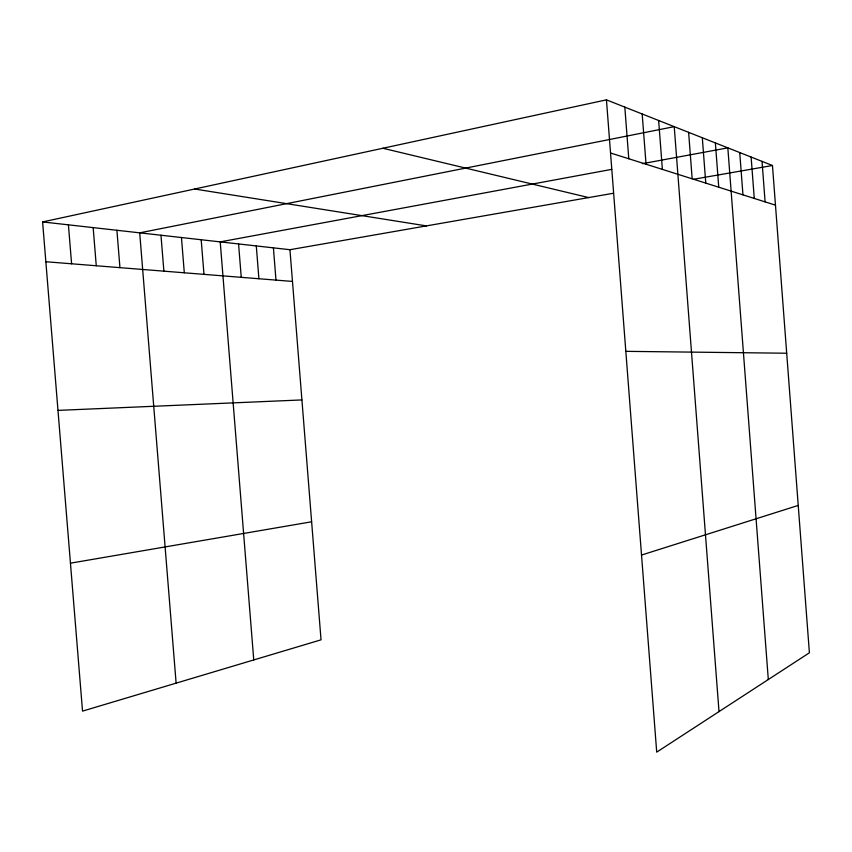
<?xml version="1.0" encoding="UTF-8"?>
<svg xmlns="http://www.w3.org/2000/svg" width="852" height="852" viewBox="0 0 852 852"><rect width="100%" height="100%" fill="white"/><g stroke="black" fill="none" stroke-linecap="round" stroke-linejoin="round"><path stroke-width="1.28" d="M641.524 555.057L798.228 505.428M42.6 221.935L289.946 249.711L321.034 639.831L82.527 711.122L42.6 221.935L606.443 99.854L772.466 165.501L809.4 652.792L656.711 752.146L606.443 99.854M611.768 169.356L220.221 241.883L253.758 659.938M642.376 163.68L727.832 147.854L768.312 679.534M289.946 249.711L613.429 193.255M693.73 179.239L772.466 165.501M70.45 563.183L311.619 521.786M57.979 410.387L301.917 399.929M625.815 351.343L786.694 353.229M45.848 261.734L292.47 281.426M194.65 189.016L426.394 225.897M382.878 148.259L588.668 197.579M610.533 152.987L775.469 205.151M201.189 239.742L203.979 274.355M181.455 237.527L184.298 272.789M160.975 235.227L163.882 271.16M176.119 683.144L139.707 232.841L674.23 126.66L719.013 711.612M116.905 230.285L119.94 267.645M93.166 227.612L96.265 265.76M68.416 224.832L71.589 263.79M273.407 247.857L275.973 280.106M256.292 245.93L258.912 278.742M238.571 243.938L241.244 277.337M762.029 161.369L765.096 201.871M751.123 157.066L754.265 198.441M739.738 152.561L742.955 194.863M715.371 142.923L718.747 187.206M702.314 137.768L705.775 183.105M688.618 132.348L692.165 178.803M658.639 120.494L662.387 169.388M642.184 113.987L646.04 164.212M624.814 107.118L628.787 158.76"/></g></svg>
